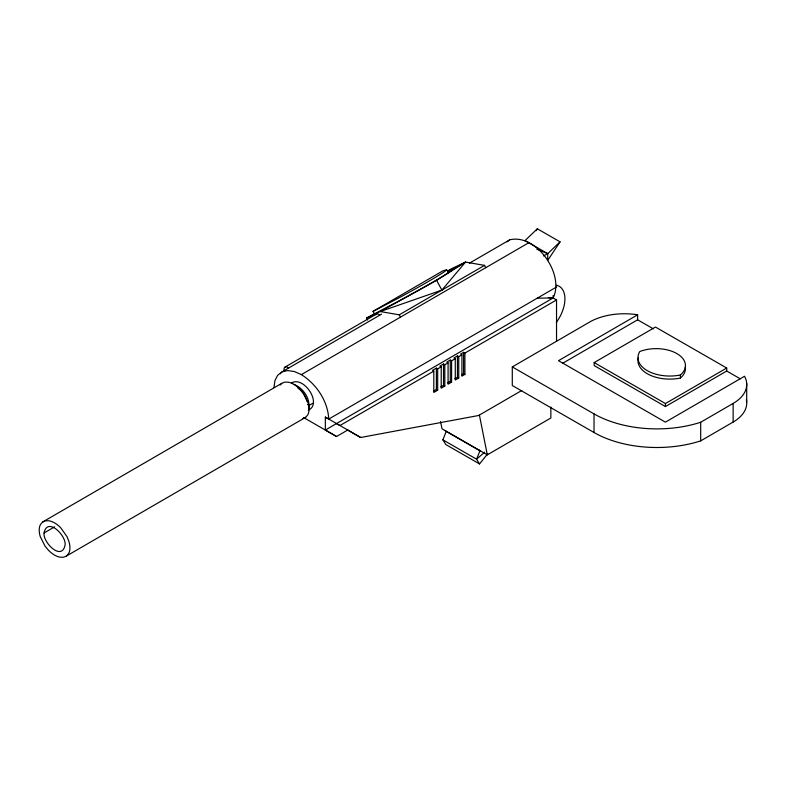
<?xml version="1.0" encoding="UTF-8"?>
<svg xmlns="http://www.w3.org/2000/svg" width="786" height="786" viewBox="0 0 786 786"><rect width="100%" height="100%" fill="white"/><g stroke="black" fill="none" stroke-linecap="round" stroke-linejoin="round"><path stroke-width="1.18" d="M44.065 532.967C47.317 516.373 66.535 535.728 65.081 545.042C61.829 561.626 42.621 542.271 44.065 532.967L54.647 526.826M273.97 387.567L274.904 380.67L277.635 375.325L281.997 371.876L381.574 314.135M308.751 408.474C310.421 398.364 303.121 387.93 293.846 384.305M291.478 382.949C303.73 375.482 322.732 403.788 308.289 410.223M469.497 263.153L509.75 239.809C536.288 233.403 564.947 274.422 553.108 297.982L325.345 430.05L336.536 436.515L347.726 430.03M487.792 453.679L479.529 463.937L445.839 444.571L442.882 439.826L446.242 431.416L445.063 430.541M478.753 449.916L479.932 450.791L476.571 459.191L479.529 463.937M536.052 230.74L537.349 228.785L560.064 241.842L547.724 260.363L547.724 253.652L560.064 241.842M367.632 320.03L366.541 318.016L380.247 311.541L441.889 290.103L465.538 262.082L484.54 265.373L485.787 267.672M42.562 522.051L40.489 524.458A18.088 10.464 59.9 0 0 40.263 536.651L44.989 546.073L48.418 550.22A23.678 13.706 59.9 0 0 60.178 557.215L63.695 557.205L66.584 555.948L305.685 417.297L307.758 414.89A18.088 10.464 59.9 0 0 307.984 402.707L303.258 393.285L299.83 389.139A23.678 13.706 59.9 0 0 288.069 382.143L284.552 382.153L281.663 383.401L42.562 522.051L45.45 520.804L48.968 520.784A23.678 13.706 59.9 0 1 60.728 527.779L66.948 536.563L68.883 541.348A18.088 10.464 59.9 0 1 68.657 553.54L66.584 555.948M280.278 385.012L281.663 383.401M537.349 228.785L525.019 240.595L547.724 253.652L543.529 255.931M484.667 452.176L476.571 459.191L442.882 439.826M507.137 241.872L509.75 239.809M484.54 265.373L399.249 314.832L380.247 311.541L436.594 280.337L465.538 262.082L451.832 268.557L447.656 270.983L448.246 272.084A55.541 2.201 -28.5 0 1 452.048 270.571M373.045 311.364L443.098 270.738L446.762 269.765L445.269 271.072A50.992 2.024 -28.5 0 1 400.575 296.99L373.045 311.364L374.391 313.83M366.541 318.016L401.145 299.79A55.541 2.201 -28.5 0 0 451.351 270.679L452.707 269.372L447.656 270.983M452.304 269.755L465.538 262.082M285.141 367.003L376.337 314.125M281.997 371.876L287.666 370.579L294.278 371.513L301.372 374.608L529.125 242.54M313.535 402.874L309.163 405.419L307.503 404.456M325.345 430.05L325.345 417.101L328.774 419.066L556.537 286.998M437.674 368.87L436.387 368.123L432.506 370.373L433.803 371.12L433.803 392.45L437.674 390.2L437.674 368.87L441.211 366.816L439.914 366.08L443.51 363.997L444.807 364.733L448.079 362.837L446.792 362.091L450.29 360.057L451.586 360.803L455.271 358.671L453.974 357.925L457.442 355.911L458.739 356.657L461.922 354.81L460.635 354.064L463.612 352.334L464.909 353.081L556.537 299.947L553.108 297.982L548.294 297.53M433.803 371.12L339.965 425.531L336.536 423.566M433.479 391.143L436.387 389.453L436.387 368.123M440.818 386.889L443.51 385.327L443.51 363.997M447.666 382.92L450.29 381.397L450.29 360.057M454.848 378.754L457.442 377.251L457.442 355.911M461.628 374.824L463.612 373.664L463.612 352.334M444.807 364.733L444.807 386.073L441.211 388.156L441.211 366.816M451.586 360.803L451.586 382.134L448.079 384.167L448.079 362.837M458.739 356.657L458.739 377.987L455.271 380.002L455.271 358.671M464.909 353.081L464.909 374.411L461.922 376.14L461.922 354.81M746.356 399.652A46.639 26.93 0 0 1 733.142 422.053L700.69 440.867A89.132 51.454 0 0 1 594.029 432.516L512.295 385.533L512.295 366.915L590.915 321.317A49.341 28.492 0 0 1 637.623 314.803L637.623 319.814L562.727 363.25M637.623 314.803L558.502 360.686L665.408 422.141L744.529 376.258A46.639 26.93 0 0 1 733.142 403.434L733.142 422.053M521.796 390.465L478.645 415.489L360.666 437.497L346.96 429.618M594.177 362.582L655.445 327.055L726.706 368.025L726.706 371.021L665.447 406.549L594.177 365.588L594.177 362.582L665.447 403.552L726.706 368.025M440.573 421.581L442.007 428.792L487.32 454.839L550.858 417.995L550.858 407.079M512.295 366.915L594.029 413.898A89.132 51.454 0 0 0 700.69 422.249L733.142 403.434M302.797 418.555L305.685 417.297M537.28 298.159L553.108 297.982L553.108 295.624M536.789 249.162L547.724 253.652M637.623 319.814L653.343 328.853M726.706 371.021L740.333 378.852M463.612 373.664L464.909 374.411M457.442 377.251L458.739 377.987M450.29 381.397L451.586 382.134M443.51 385.327L444.807 386.073M436.387 389.453L437.674 390.2M446.242 431.416L479.932 450.791M303.455 417.464L336.536 436.515M325.345 417.101L360.666 437.497M301.372 374.608C316.532 384.207 327.752 400.929 328.774 419.066M297.904 388.068C302.512 391.143 305.744 396.075 307.149 401.41M436.594 280.337L441.889 290.103M399.249 314.832L400.496 317.131M479.431 415.185L487.32 454.839M746.7 383.48L746.7 402.098M700.69 422.249L700.69 440.867M680.411 374.991A31.833 18.383 0 0 1 647.291 370.658A31.833 18.383 0 0 1 639.784 351.538A29.249 16.889 0 0 1 676.874 353.582A29.249 16.889 0 0 1 680.411 374.991L680.411 378.056A31.833 18.383 0 0 1 638.33 357.935M665.447 403.552L665.447 406.549M594.029 413.898L594.029 432.516M556.537 299.947L556.537 341.262M685.313 366.983A29.249 16.889 0 0 1 680.411 378.056M447.814 272.939A50.992 2.024 -28.5 0 1 448.541 273.047M375.639 314.773A5.03 2.908 59.9 0 1 379.55 314.95M284.424 371.483A5.03 2.908 59.9 0 1 284.748 367.278A5.03 2.908 59.9 0 1 288.354 367.828M280.445 373.792A3.37 1.945 59.9 0 1 280.877 373.114M556.341 285.23A27.402 15.818 -60 0 1 556.341 322.388"/></g></svg>
